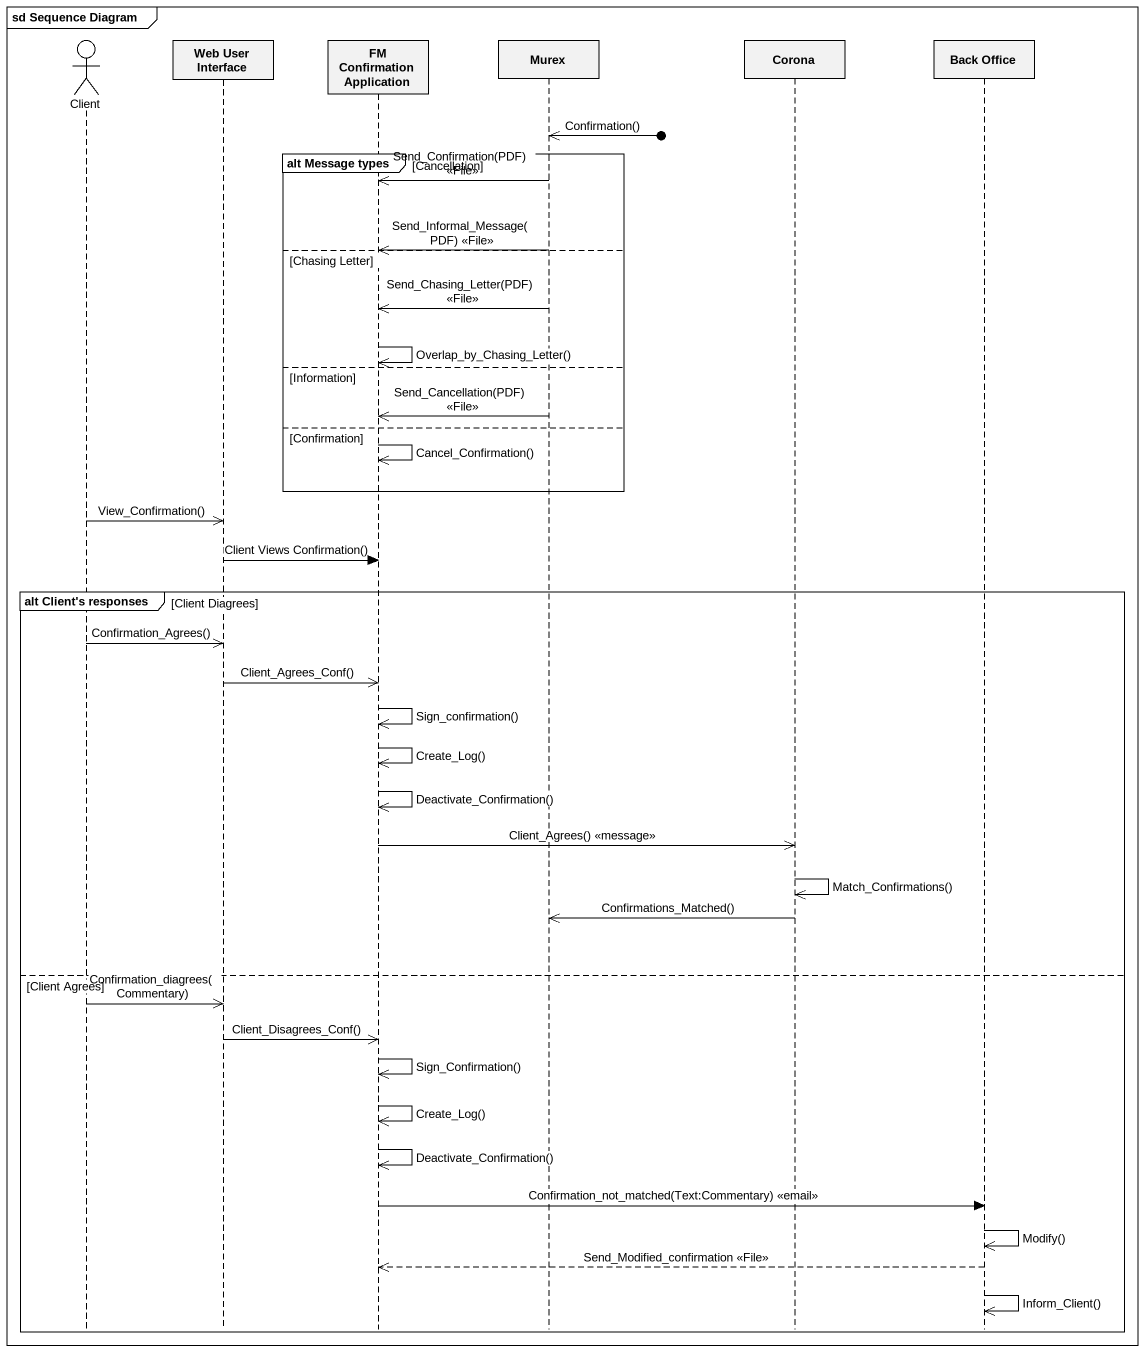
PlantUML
@startuml
mainframe sd Sequence Diagram
hide footbox
actor Client
participant "Web User Interface" as Web_User_Interface
participant "FM Confirmation Application" as FM_Confirmation_Application
participant Murex
participant Corona
participant "Back Office" as Back_Office

Murex <<-o] : Confirmation()
group alt Message types [Cancellation]
  Murex ->> FM_Confirmation_Application : Send_Confirmation(PDF) <<File>>
else Chasing Letter
  Murex ->> FM_Confirmation_Application : Send_Informal_Message(PDF) <<File>>
  Murex ->> FM_Confirmation_Application : Send_Chasing_Letter(PDF) <<File>>
  FM_Confirmation_Application ->> FM_Confirmation_Application : Overlap_by_Chasing_Letter()
else Information
  Murex ->> FM_Confirmation_Application : Send_Cancellation(PDF) <<File>>
else Confirmation
  FM_Confirmation_Application ->> FM_Confirmation_Application : Cancel_Confirmation()
end
Client ->> Web_User_Interface : View_Confirmation()
Web_User_Interface -> FM_Confirmation_Application : Client Views Confirmation()
group alt Client's responses [Client Diagrees]
  Client ->> Web_User_Interface : Confirmation_Agrees()
  Web_User_Interface ->> FM_Confirmation_Application : Client_Agrees_Conf()
  FM_Confirmation_Application ->> FM_Confirmation_Application : Sign_confirmation()
  FM_Confirmation_Application ->> FM_Confirmation_Application : Create_Log()
  FM_Confirmation_Application ->> FM_Confirmation_Application : Deactivate_Confirmation()
  FM_Confirmation_Application ->> Corona : Client_Agrees() <<message>>
  Corona ->> Corona : Match_Confirmations()
  Corona ->> Murex : Confirmations_Matched()
else Client Agrees
  Client ->> Web_User_Interface : Confirmation_diagrees(Commentary)
  Web_User_Interface ->> FM_Confirmation_Application : Client_Disagrees_Conf()
  FM_Confirmation_Application ->> FM_Confirmation_Application : Sign_Confirmation()
  FM_Confirmation_Application ->> FM_Confirmation_Application : Create_Log()
  FM_Confirmation_Application ->> FM_Confirmation_Application : Deactivate_Confirmation()
  FM_Confirmation_Application -> Back_Office : Confirmation_not_matched(Text:Commentary) <<email>>
  Back_Office ->> Back_Office : Modify()
  Back_Office -->> FM_Confirmation_Application : Send_Modified_confirmation <<File>>
  Back_Office ->> Back_Office : Inform_Client()
end
@enduml
